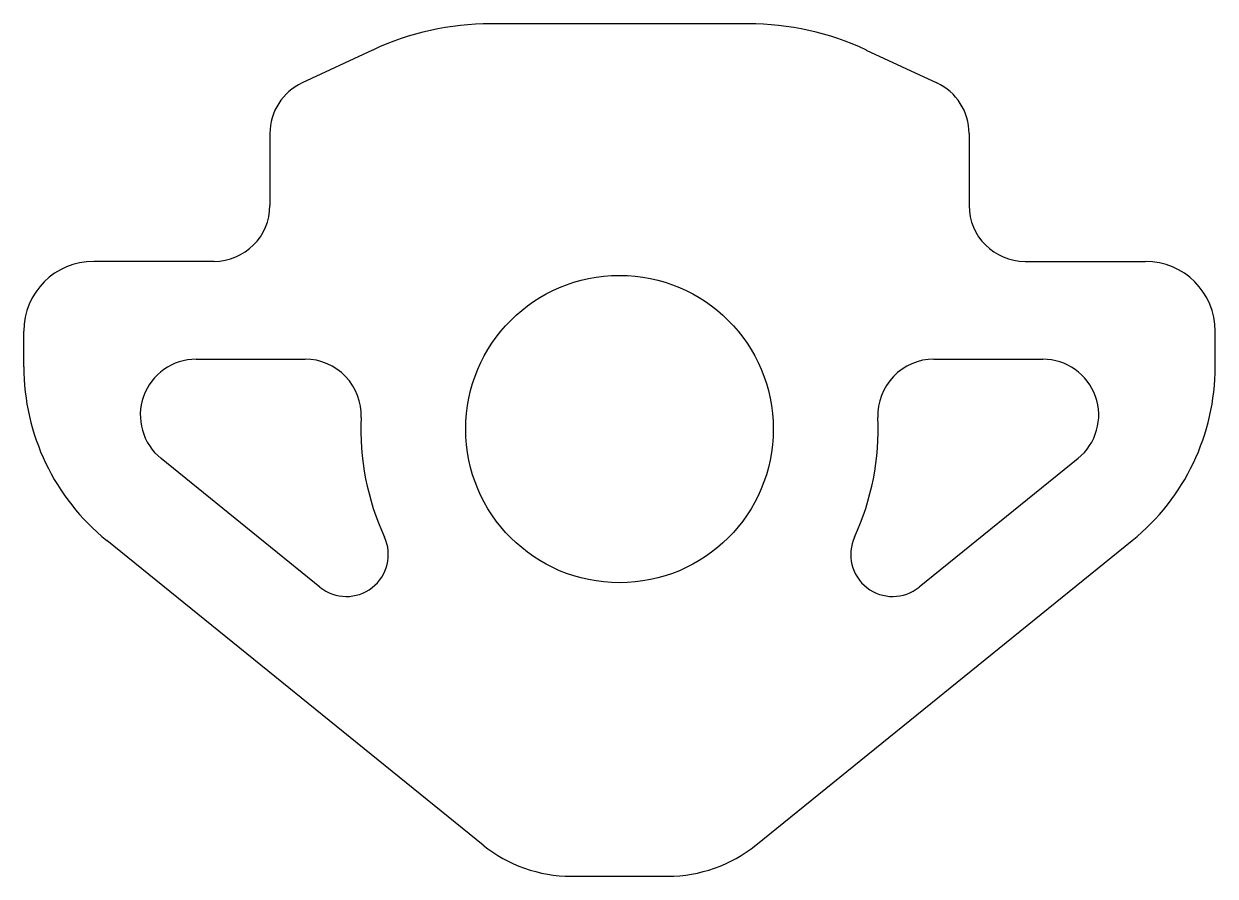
# Model space of a CAD drawing. Extents: x 665.5 to 708.1, y 657.7 to 688.2.
import ezdxf

# ---------------------------------------------------------------- set-up
doc = ezdxf.new("R2010")
doc.units = 0
doc.layers.get('0').update_dxf_attribs({"linetype": 'CONTINUOUS'})

msp = doc.modelspace()

# ---------------------------------------------------------------- linework, layer by layer
for p, q in [((691.429, 688.196), (682.229, 688.196)), ((678.002, 687.259), (675.484, 686.085)), ((695.655, 687.259), (698.174, 686.085)), ((674.329, 684.272), (674.329, 681.696)), ((699.329, 684.272), (699.329, 681.696)), ((672.329, 679.696), (668.029, 679.696)), ((701.329, 679.696), (705.629, 679.696)), ((665.529, 675.926), (665.529, 677.196)), ((708.129, 675.926), (708.129, 677.196)), ((671.693, 676.196), (675.59, 676.196)), ((698.068, 676.196), (701.965, 676.196)), ((676.118, 668.039), (670.434, 672.642)), ((703.224, 672.642), (697.539, 668.039)), ((681.953, 658.811), (668.494, 669.709)), ((691.705, 658.811), (705.163, 669.709)), ((685.099, 657.696), (688.558, 657.696))]:
    msp.add_line(p, q)
msp.add_circle((686.829, 673.696), 5.5)
for centre, radius, start, end in [((682.229, 678.196), 10, 90, 115), ((691.429, 678.196), 10, 65, 90), ((676.329, 684.272), 2, 115, 180), ((697.329, 684.272), 2, 0, 65), ((672.329, 681.696), 2, 270, 0), ((701.329, 681.696), 2, 180, 270), ((668.029, 677.196), 2.5, 90, 180), ((705.629, 677.196), 2.5, 0, 90), ((671.693, 674.196), 2, 90, 231), ((675.59, 674.196), 2, 357.4527, 90), ((698.068, 674.196), 2, 90, 182.5473), ((701.965, 674.196), 2, 309, 90), ((673.529, 675.926), 8, 180, 231), ((700.129, 675.926), 8, 309, 0), ((686.829, 673.696), 9.25, 177.4527, 204.6967), ((686.829, 673.696), 9.25, 335.3033, 2.5473), ((677.062, 669.205), 1.5, 231, 24.6967), ((696.596, 669.205), 1.5, 155.3033, 309), ((685.099, 662.696), 5, 231, 270), ((688.558, 662.696), 5, 270, 309)]:
    msp.add_arc(centre, radius, start, end)

doc.saveas('drawing.dxf')
